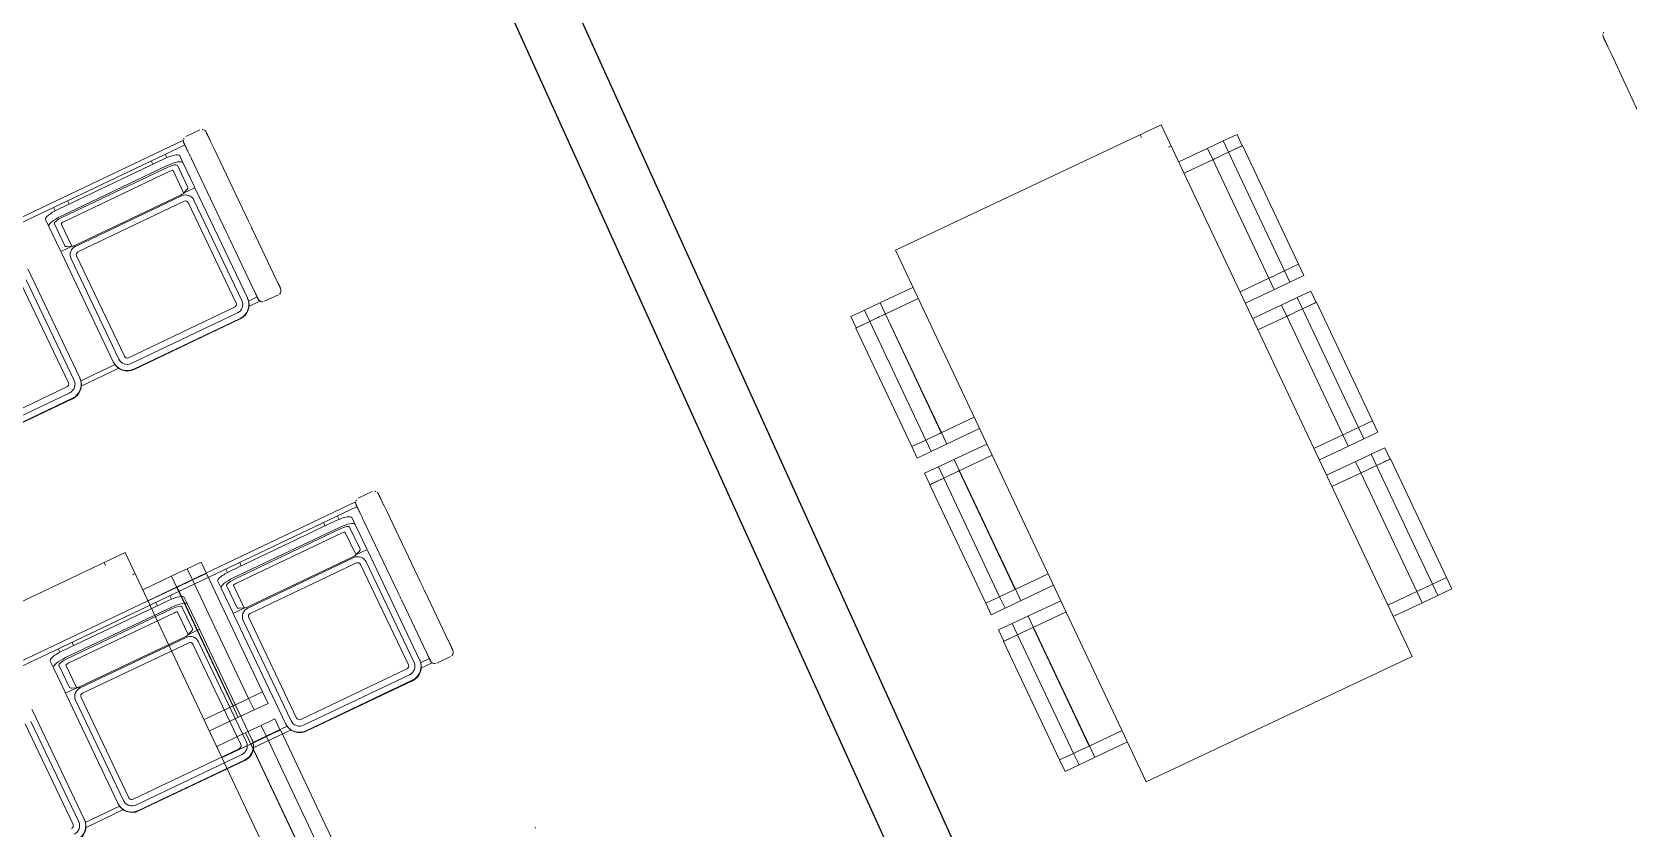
# Model space of a CAD drawing. Header units: metres. Extents: x -217 to -108, y -304 to -188.
# Drawn here: x -149.13 to -143.97, y -250.74 to -248.17 of the extents above; entities that cross this region are included whole.
import ezdxf

# ---------------------------------------------------------------- set-up
doc = ezdxf.new("R2010")
doc.units = ezdxf.units.M
for name, color, linetype, lineweight in [('A-FLOR', 192, 'Continuous', 9), ('A-WALL', 113, 'Continuous', 9), ('I-FURN', 30, 'Continuous', 9)]:
    doc.layers.add(name, color=color, linetype=linetype, lineweight=lineweight)

# ---------------------------------------------------------------- blocks, each defined once
blk = doc.blocks.new('dining_table_and_chairs_5978 - dining_table_and_chairs_5978-V7-Nivel 3')
at = {"layer": 'I-FURN'}
for p, q in [((0.1324, 0.6342), (0.1324, 0.6832)), ((0.1324, 0.6832), (0.1726, 0.6832)), ((0.1726, 0.6342), (0.1726, 0.6842)), ((0.1726, 0.6842), (0.5966, 0.6842)), ((0.1726, 0.6832), (0.1726, 0.6342)), ((0.5966, 0.6842), (0.5966, 0.6342)), ((0.5966, 0.6342), (0.5966, 0.6842)), ((0.5966, 0.6842), (0.6374, 0.6842)), ((0.5966, 0.6342), (0.5966, 0.6842)), ((0.5966, 0.6842), (0.6374, 0.6842)), ((0.6374, 0.6842), (0.6374, 0.6342)), ((0.6374, 0.6842), (0.6374, 0.6342)), ((0.6924, 0.6342), (0.6924, 0.6832)), ((0.6924, 0.6832), (0.7326, 0.6832)), ((0.7326, 0.6342), (0.7326, 0.6842)), ((0.7326, 0.6842), (1.1566, 0.6842)), ((0.7326, 0.6832), (0.7326, 0.6342)), ((1.1566, 0.6842), (1.1566, 0.6342)), ((1.1566, 0.6342), (1.1566, 0.6842)), ((1.1566, 0.6842), (1.1974, 0.6842)), ((1.1566, 0.6342), (1.1566, 0.6842)), ((1.1566, 0.6842), (1.1974, 0.6842)), ((1.1974, 0.6842), (1.1974, 0.6342)), ((1.1974, 0.6842), (1.1974, 0.6342)), ((1.2524, 0.6342), (1.2524, 0.6832)), ((1.2524, 0.6832), (1.2926, 0.6832)), ((1.2926, 0.6342), (1.2926, 0.6842)), ((1.2926, 0.6842), (1.7166, 0.6842)), ((1.2926, 0.6832), (1.2926, 0.6342)), ((1.7166, 0.6842), (1.7166, 0.6342)), ((1.7166, 0.6342), (1.7166, 0.6842)), ((1.7166, 0.6842), (1.7574, 0.6842)), ((1.7166, 0.6342), (1.7166, 0.6842)), ((1.7166, 0.6842), (1.7574, 0.6842)), ((1.7574, 0.6842), (1.7574, 0.6342)), ((1.7574, 0.6842), (1.7574, 0.6342)), ((0.1324, 0.5791), (0.1324, 0.6342)), ((0.1324, 0.6342), (0.1726, 0.6342)), ((0.1726, 0.6079), (0.1726, 0.6342)), ((0.1726, 0.6342), (0.5966, 0.6342)), ((0.5966, 0.6342), (0.5966, 0.6079)), ((0.5966, 0.6342), (0.6374, 0.6342)), ((0.5966, 0.6342), (0.6374, 0.6342)), ((0.6374, 0.6342), (0.6374, 0.5791)), ((0.6374, 0.6342), (0.6374, 0.5791)), ((0.6924, 0.5791), (0.6924, 0.6342)), ((0.6924, 0.6342), (0.7326, 0.6342)), ((0.7326, 0.6079), (0.7326, 0.6342)), ((0.7326, 0.6342), (1.1566, 0.6342)), ((1.1566, 0.6342), (1.1566, 0.6079)), ((1.1566, 0.6342), (1.1974, 0.6342)), ((1.1566, 0.6342), (1.1974, 0.6342)), ((1.1974, 0.6342), (1.1974, 0.5791)), ((1.1974, 0.6342), (1.1974, 0.5791)), ((1.2524, 0.5791), (1.2524, 0.6342)), ((1.2524, 0.6342), (1.2926, 0.6342)), ((1.2926, 0.6079), (1.2926, 0.6342)), ((1.2926, 0.6342), (1.7166, 0.6342)), ((1.7166, 0.6342), (1.7166, 0.6079)), ((1.7166, 0.6342), (1.7574, 0.6342)), ((1.7166, 0.6342), (1.7574, 0.6342)), ((1.7574, 0.6342), (1.7574, 0.5791)), ((1.7574, 0.6342), (1.7574, 0.5791)), ((0.1324, 0.475), (0.1324, 0.5791)), ((0.1324, 0.578), (0.1726, 0.578)), ((0.1725, 0.5792), (0.1725, 0.475)), ((0.1726, 0.6068), (0.1726, 0.5996)), ((0.1726, 0.5898), (0.1726, 0.5996)), ((0.1726, 0.5884), (0.1726, 0.5842)), ((0.1726, 0.5799), (0.1726, 0.5842)), ((0.1726, 0.5791), (0.1726, 0.578)), ((0.1726, 0.5784), (0.1726, 0.578)), ((0.5966, 0.5784), (0.1726, 0.5784)), ((0.1726, 0.578), (0.5966, 0.578)), ((0.5966, 0.5996), (0.5966, 0.6068)), ((0.5966, 0.5996), (0.5966, 0.6068)), ((0.5966, 0.5996), (0.5966, 0.5898)), ((0.5966, 0.5842), (0.5966, 0.5884)), ((0.5966, 0.5842), (0.5966, 0.5884)), ((0.5966, 0.5842), (0.5966, 0.5799)), ((0.5966, 0.578), (0.5966, 0.5791)), ((0.5966, 0.578), (0.5966, 0.5791)), ((0.5966, 0.578), (0.5966, 0.5784)), ((0.5966, 0.475), (0.5966, 0.5784)), ((0.5966, 0.475), (0.5966, 0.5784)), ((0.5966, 0.578), (0.6374, 0.578)), ((0.5966, 0.578), (0.6374, 0.578)), ((0.6374, 0.5791), (0.6374, 0.475)), ((0.6924, 0.475), (0.6924, 0.5791)), ((0.6924, 0.578), (0.7326, 0.578)), ((0.7325, 0.5792), (0.7325, 0.475)), ((0.7326, 0.6068), (0.7326, 0.5996)), ((0.7326, 0.5898), (0.7326, 0.5996)), ((0.7326, 0.5884), (0.7326, 0.5842)), ((0.7326, 0.5799), (0.7326, 0.5842)), ((0.7326, 0.5791), (0.7326, 0.578)), ((0.7326, 0.5784), (0.7326, 0.578)), ((1.1566, 0.5784), (0.7326, 0.5784)), ((0.7326, 0.578), (1.1566, 0.578)), ((1.1566, 0.5996), (1.1566, 0.6068)), ((1.1566, 0.5996), (1.1566, 0.6068)), ((1.1566, 0.5996), (1.1566, 0.5898)), ((1.1566, 0.5842), (1.1566, 0.5884)), ((1.1566, 0.5842), (1.1566, 0.5884)), ((1.1566, 0.5842), (1.1566, 0.5799)), ((1.1566, 0.578), (1.1566, 0.5791)), ((1.1566, 0.578), (1.1566, 0.5791)), ((1.1566, 0.578), (1.1566, 0.5784)), ((1.1566, 0.475), (1.1566, 0.5784)), ((1.1566, 0.475), (1.1566, 0.5784)), ((1.1566, 0.578), (1.1974, 0.578)), ((1.1566, 0.578), (1.1974, 0.578)), ((1.1974, 0.5791), (1.1974, 0.475)), ((1.2524, 0.475), (1.2524, 0.5791)), ((1.2524, 0.578), (1.2926, 0.578)), ((1.2925, 0.5792), (1.2925, 0.475)), ((1.2926, 0.6068), (1.2926, 0.5996)), ((1.2926, 0.5898), (1.2926, 0.5996)), ((1.2926, 0.5884), (1.2926, 0.5842)), ((1.2926, 0.5799), (1.2926, 0.5842)), ((1.2926, 0.5791), (1.2926, 0.578)), ((1.2926, 0.5784), (1.2926, 0.578)), ((1.7166, 0.5784), (1.2926, 0.5784)), ((1.2926, 0.578), (1.7166, 0.578)), ((1.7166, 0.6003), (1.7166, 0.6068)), ((1.7166, 0.6003), (1.7166, 0.6068)), ((1.7166, 0.6003), (1.7166, 0.5898)), ((1.7166, 0.5842), (1.7166, 0.5884)), ((1.7166, 0.5842), (1.7166, 0.5884)), ((1.7166, 0.5842), (1.7166, 0.5799)), ((1.7166, 0.578), (1.7166, 0.5791)), ((1.7166, 0.578), (1.7166, 0.5791)), ((1.7166, 0.578), (1.7166, 0.5784)), ((1.7166, 0.475), (1.7166, 0.5784)), ((1.7166, 0.475), (1.7166, 0.5784)), ((1.7166, 0.578), (1.7574, 0.578)), ((1.7166, 0.578), (1.7574, 0.578)), ((1.7574, 0.5791), (1.7574, 0.475)), ((1.9, 0.475), (0, 0.475)), ((0, 0.475), (0, -0.475)), ((0.075, 0.475), (0.075, 0.465)), ((1.9, 0), (1.9, 0.475)), ((0, 0.4), (0.01, 0.4)), ((1.9, -0.475), (1.9, 0)), ((0, -0.475), (1.9, -0.475)), ((0.1324, -0.593), (0.1324, -0.475)), ((0.1725, -0.475), (0.1725, -0.593)), ((0.5966, -0.5922), (0.5966, -0.475)), ((0.5966, -0.5922), (0.5966, -0.475)), ((0.6374, -0.475), (0.6374, -0.593)), ((0.6924, -0.593), (0.6924, -0.475)), ((0.7325, -0.475), (0.7325, -0.593)), ((1.1566, -0.5922), (1.1566, -0.475)), ((1.1566, -0.5922), (1.1566, -0.475)), ((1.1974, -0.475), (1.1974, -0.593)), ((1.2524, -0.593), (1.2524, -0.475)), ((1.2925, -0.475), (1.2925, -0.593)), ((1.7166, -0.5922), (1.7166, -0.475)), ((1.7166, -0.5922), (1.7166, -0.475)), ((1.7574, -0.475), (1.7574, -0.593)), ((0.1726, -0.5918), (0.1324, -0.5918)), ((0.1324, -0.648), (0.1324, -0.593)), ((0.5966, -0.5918), (0.1726, -0.5918)), ((0.1726, -0.5918), (0.1726, -0.5922)), ((0.1726, -0.5918), (0.1726, -0.593)), ((0.1726, -0.5922), (0.5966, -0.5922)), ((0.1726, -0.598), (0.1726, -0.5937)), ((0.1726, -0.598), (0.1726, -0.6033)), ((0.1726, -0.6141), (0.1726, -0.6036)), ((0.1726, -0.6141), (0.1726, -0.6206)), ((0.5966, -0.5922), (0.5966, -0.5918)), ((0.6374, -0.5918), (0.5966, -0.5918)), ((0.5966, -0.593), (0.5966, -0.5918)), ((0.6374, -0.5918), (0.5966, -0.5918)), ((0.5966, -0.593), (0.5966, -0.5918)), ((0.5966, -0.5937), (0.5966, -0.598)), ((0.5966, -0.6033), (0.5966, -0.598)), ((0.5966, -0.6033), (0.5966, -0.598)), ((0.5966, -0.6036), (0.5966, -0.6134)), ((0.5966, -0.6206), (0.5966, -0.6134)), ((0.5966, -0.6206), (0.5966, -0.6134)), ((0.6374, -0.593), (0.6374, -0.648)), ((0.6374, -0.593), (0.6374, -0.648)), ((0.7326, -0.5918), (0.6924, -0.5918)), ((0.6924, -0.648), (0.6924, -0.593)), ((1.1566, -0.5918), (0.7326, -0.5918)), ((0.7326, -0.5918), (0.7326, -0.5922)), ((0.7326, -0.5918), (0.7326, -0.593)), ((0.7326, -0.5922), (1.1566, -0.5922)), ((0.7326, -0.598), (0.7326, -0.5937)), ((0.7326, -0.598), (0.7326, -0.6033)), ((0.7326, -0.6134), (0.7326, -0.6036)), ((0.7326, -0.6134), (0.7326, -0.6206)), ((1.1566, -0.5922), (1.1566, -0.5918)), ((1.1974, -0.5918), (1.1566, -0.5918)), ((1.1566, -0.593), (1.1566, -0.5918)), ((1.1974, -0.5918), (1.1566, -0.5918)), ((1.1566, -0.593), (1.1566, -0.5918)), ((1.1566, -0.5937), (1.1566, -0.598)), ((1.1566, -0.6033), (1.1566, -0.598)), ((1.1566, -0.6033), (1.1566, -0.598)), ((1.1566, -0.6036), (1.1566, -0.6134)), ((1.1566, -0.6206), (1.1566, -0.6134)), ((1.1566, -0.6206), (1.1566, -0.6134)), ((1.1974, -0.593), (1.1974, -0.648)), ((1.1974, -0.593), (1.1974, -0.648)), ((1.2926, -0.5918), (1.2524, -0.5918)), ((1.2524, -0.648), (1.2524, -0.593)), ((1.7166, -0.5918), (1.2926, -0.5918)), ((1.2926, -0.5918), (1.2926, -0.5922)), ((1.2926, -0.5918), (1.2926, -0.593)), ((1.2926, -0.5922), (1.7166, -0.5922)), ((1.2926, -0.598), (1.2926, -0.5937)), ((1.2926, -0.598), (1.2926, -0.6033)), ((1.2926, -0.6134), (1.2926, -0.6036)), ((1.2926, -0.6134), (1.2926, -0.6206)), ((1.7166, -0.5922), (1.7166, -0.5918)), ((1.7574, -0.5918), (1.7166, -0.5918)), ((1.7166, -0.593), (1.7166, -0.5918)), ((1.7574, -0.5918), (1.7166, -0.5918)), ((1.7166, -0.593), (1.7166, -0.5918)), ((1.7166, -0.5937), (1.7166, -0.598)), ((1.7166, -0.6033), (1.7166, -0.598)), ((1.7166, -0.6033), (1.7166, -0.598)), ((1.7166, -0.6036), (1.7166, -0.6134)), ((1.7166, -0.6206), (1.7166, -0.6134)), ((1.7166, -0.6206), (1.7166, -0.6134)), ((1.7574, -0.593), (1.7574, -0.648)), ((1.7574, -0.593), (1.7574, -0.648)), ((0.1324, -0.697), (0.1324, -0.648)), ((0.1726, -0.648), (0.1324, -0.648)), ((0.1726, -0.648), (0.1726, -0.6217)), ((0.1726, -0.698), (0.1726, -0.648)), ((0.5966, -0.648), (0.1726, -0.648)), ((0.1726, -0.648), (0.1726, -0.697)), ((0.5966, -0.6217), (0.5966, -0.648)), ((0.5966, -0.648), (0.5966, -0.698)), ((0.5966, -0.698), (0.5966, -0.648)), ((0.6374, -0.648), (0.5966, -0.648)), ((0.5966, -0.698), (0.5966, -0.648)), ((0.6374, -0.648), (0.5966, -0.648)), ((0.6374, -0.648), (0.6374, -0.698)), ((0.6374, -0.648), (0.6374, -0.698)), ((0.6924, -0.697), (0.6924, -0.648)), ((0.7326, -0.648), (0.6924, -0.648)), ((0.7326, -0.648), (0.7326, -0.6217)), ((0.7326, -0.698), (0.7326, -0.648)), ((1.1566, -0.648), (0.7326, -0.648)), ((0.7326, -0.648), (0.7326, -0.697)), ((1.1566, -0.6217), (1.1566, -0.648)), ((1.1566, -0.648), (1.1566, -0.698)), ((1.1566, -0.698), (1.1566, -0.648)), ((1.1974, -0.648), (1.1566, -0.648)), ((1.1566, -0.698), (1.1566, -0.648)), ((1.1974, -0.648), (1.1566, -0.648)), ((1.1974, -0.648), (1.1974, -0.698)), ((1.1974, -0.648), (1.1974, -0.698)), ((1.2524, -0.697), (1.2524, -0.648)), ((1.2926, -0.648), (1.2524, -0.648)), ((1.2926, -0.648), (1.2926, -0.6217)), ((1.2926, -0.698), (1.2926, -0.648)), ((1.7166, -0.648), (1.2926, -0.648)), ((1.2926, -0.648), (1.2926, -0.697)), ((1.7166, -0.6217), (1.7166, -0.648)), ((1.7166, -0.648), (1.7166, -0.698)), ((1.7166, -0.698), (1.7166, -0.648)), ((1.7574, -0.648), (1.7166, -0.648)), ((1.7166, -0.698), (1.7166, -0.648)), ((1.7574, -0.648), (1.7166, -0.648)), ((1.7574, -0.648), (1.7574, -0.698)), ((1.7574, -0.648), (1.7574, -0.698)), ((0.1726, -0.697), (0.1324, -0.697)), ((0.5966, -0.698), (0.1726, -0.698)), ((0.6374, -0.698), (0.5966, -0.698)), ((0.6374, -0.698), (0.5966, -0.698)), ((0.7326, -0.697), (0.6924, -0.697)), ((1.1566, -0.698), (0.7326, -0.698)), ((1.1974, -0.698), (1.1566, -0.698)), ((1.1974, -0.698), (1.1566, -0.698)), ((1.2926, -0.697), (1.2524, -0.697)), ((1.7166, -0.698), (1.2926, -0.698)), ((1.7574, -0.698), (1.7166, -0.698)), ((1.7574, -0.698), (1.7166, -0.698))]:
    blk.add_line(p, q, dxfattribs=at)
blk = doc.blocks.new('dining_table_and_chairs_5978 - dining_table_and_chairs_5978-V10-Nivel 3')
at = {"layer": 'I-FURN'}
for p, q in [((0.1324, 0.6342), (0.1324, 0.6832)), ((0.1324, 0.6832), (0.1726, 0.6832)), ((0.1726, 0.6342), (0.1726, 0.6842)), ((0.1726, 0.6842), (0.5966, 0.6842)), ((0.1726, 0.6832), (0.1726, 0.6342)), ((0.5966, 0.6842), (0.5966, 0.6342)), ((0.5966, 0.6342), (0.5966, 0.6842)), ((0.5966, 0.6842), (0.6374, 0.6842)), ((0.5966, 0.6342), (0.5966, 0.6842)), ((0.5966, 0.6842), (0.6374, 0.6842)), ((0.6374, 0.6842), (0.6374, 0.6342)), ((0.6374, 0.6842), (0.6374, 0.6342)), ((0.6924, 0.6342), (0.6924, 0.6832)), ((0.6924, 0.6832), (0.7326, 0.6832)), ((0.7326, 0.6342), (0.7326, 0.6842)), ((0.7326, 0.6842), (1.1566, 0.6842)), ((0.7326, 0.6832), (0.7326, 0.6342)), ((1.1566, 0.6842), (1.1566, 0.6342)), ((1.1566, 0.6342), (1.1566, 0.6842)), ((1.1566, 0.6842), (1.1974, 0.6842)), ((1.1566, 0.6342), (1.1566, 0.6842)), ((1.1566, 0.6842), (1.1974, 0.6842)), ((1.1974, 0.6842), (1.1974, 0.6342)), ((1.1974, 0.6842), (1.1974, 0.6342)), ((1.2524, 0.6342), (1.2524, 0.6832)), ((1.2524, 0.6832), (1.2926, 0.6832)), ((1.2926, 0.6342), (1.2926, 0.6842)), ((1.2926, 0.6842), (1.7166, 0.6842)), ((1.2926, 0.6832), (1.2926, 0.6342)), ((1.7166, 0.6842), (1.7166, 0.6342)), ((1.7166, 0.6342), (1.7166, 0.6842)), ((1.7166, 0.6842), (1.7574, 0.6842)), ((1.7166, 0.6342), (1.7166, 0.6842)), ((1.7166, 0.6842), (1.7574, 0.6842)), ((1.7574, 0.6842), (1.7574, 0.6342)), ((1.7574, 0.6842), (1.7574, 0.6342)), ((0.1324, 0.5791), (0.1324, 0.6342)), ((0.1324, 0.6342), (0.1726, 0.6342)), ((0.1726, 0.6079), (0.1726, 0.6342)), ((0.1726, 0.6342), (0.5966, 0.6342)), ((0.5966, 0.6342), (0.5966, 0.6079)), ((0.5966, 0.6342), (0.6374, 0.6342)), ((0.5966, 0.6342), (0.6374, 0.6342)), ((0.6374, 0.6342), (0.6374, 0.5791)), ((0.6374, 0.6342), (0.6374, 0.5791)), ((0.6924, 0.5791), (0.6924, 0.6342)), ((0.6924, 0.6342), (0.7326, 0.6342)), ((0.7326, 0.6079), (0.7326, 0.6342)), ((0.7326, 0.6342), (1.1566, 0.6342)), ((1.1566, 0.6342), (1.1566, 0.6079)), ((1.1566, 0.6342), (1.1974, 0.6342)), ((1.1566, 0.6342), (1.1974, 0.6342)), ((1.1974, 0.6342), (1.1974, 0.5791)), ((1.1974, 0.6342), (1.1974, 0.5791)), ((1.2524, 0.5791), (1.2524, 0.6342)), ((1.2524, 0.6342), (1.2926, 0.6342)), ((1.2926, 0.6079), (1.2926, 0.6342)), ((1.2926, 0.6342), (1.7166, 0.6342)), ((1.7166, 0.6342), (1.7166, 0.6079)), ((1.7166, 0.6342), (1.7574, 0.6342)), ((1.7166, 0.6342), (1.7574, 0.6342)), ((1.7574, 0.6342), (1.7574, 0.5791)), ((1.7574, 0.6342), (1.7574, 0.5791)), ((0.1324, 0.475), (0.1324, 0.5791)), ((0.1324, 0.578), (0.1726, 0.578)), ((0.1725, 0.5792), (0.1725, 0.475)), ((0.1726, 0.6068), (0.1726, 0.5996)), ((0.1726, 0.5898), (0.1726, 0.5996)), ((0.1726, 0.5884), (0.1726, 0.5842)), ((0.1726, 0.5799), (0.1726, 0.5842)), ((0.1726, 0.5791), (0.1726, 0.578)), ((0.1726, 0.5784), (0.1726, 0.578)), ((0.5966, 0.5784), (0.1726, 0.5784)), ((0.1726, 0.578), (0.5966, 0.578)), ((0.5966, 0.5996), (0.5966, 0.6068)), ((0.5966, 0.5996), (0.5966, 0.6068)), ((0.5966, 0.5996), (0.5966, 0.5898)), ((0.5966, 0.5842), (0.5966, 0.5884)), ((0.5966, 0.5842), (0.5966, 0.5884)), ((0.5966, 0.5842), (0.5966, 0.5799)), ((0.5966, 0.578), (0.5966, 0.5791)), ((0.5966, 0.578), (0.5966, 0.5791)), ((0.5966, 0.578), (0.5966, 0.5784)), ((0.5966, 0.475), (0.5966, 0.5784)), ((0.5966, 0.475), (0.5966, 0.5784)), ((0.5966, 0.578), (0.6374, 0.578)), ((0.5966, 0.578), (0.6374, 0.578)), ((0.6374, 0.5791), (0.6374, 0.475)), ((0.6924, 0.475), (0.6924, 0.5791)), ((0.6924, 0.578), (0.7326, 0.578)), ((0.7325, 0.5792), (0.7325, 0.475)), ((0.7326, 0.6068), (0.7326, 0.5996)), ((0.7326, 0.5898), (0.7326, 0.5996)), ((0.7326, 0.5884), (0.7326, 0.5842)), ((0.7326, 0.5799), (0.7326, 0.5842)), ((0.7326, 0.5791), (0.7326, 0.578)), ((0.7326, 0.5784), (0.7326, 0.578)), ((1.1566, 0.5784), (0.7326, 0.5784)), ((0.7326, 0.578), (1.1566, 0.578)), ((1.1566, 0.5996), (1.1566, 0.6068)), ((1.1566, 0.5996), (1.1566, 0.6068)), ((1.1566, 0.5996), (1.1566, 0.5898)), ((1.1566, 0.5842), (1.1566, 0.5884)), ((1.1566, 0.5842), (1.1566, 0.5884)), ((1.1566, 0.5842), (1.1566, 0.5799)), ((1.1566, 0.578), (1.1566, 0.5791)), ((1.1566, 0.578), (1.1566, 0.5791)), ((1.1566, 0.578), (1.1566, 0.5784)), ((1.1566, 0.475), (1.1566, 0.5784)), ((1.1566, 0.475), (1.1566, 0.5784)), ((1.1566, 0.578), (1.1974, 0.578)), ((1.1566, 0.578), (1.1974, 0.578)), ((1.1974, 0.5791), (1.1974, 0.475)), ((1.2524, 0.475), (1.2524, 0.5791)), ((1.2524, 0.578), (1.2926, 0.578)), ((1.2925, 0.5792), (1.2925, 0.475)), ((1.2926, 0.6068), (1.2926, 0.5996)), ((1.2926, 0.5898), (1.2926, 0.5996)), ((1.2926, 0.5884), (1.2926, 0.5842)), ((1.2926, 0.5799), (1.2926, 0.5842)), ((1.2926, 0.5791), (1.2926, 0.578)), ((1.2926, 0.5784), (1.2926, 0.578)), ((1.7166, 0.5784), (1.2926, 0.5784)), ((1.2926, 0.578), (1.7166, 0.578)), ((1.7166, 0.6003), (1.7166, 0.6068)), ((1.7166, 0.6003), (1.7166, 0.6068)), ((1.7166, 0.6003), (1.7166, 0.5898)), ((1.7166, 0.5842), (1.7166, 0.5884)), ((1.7166, 0.5842), (1.7166, 0.5884)), ((1.7166, 0.5842), (1.7166, 0.5799)), ((1.7166, 0.578), (1.7166, 0.5791)), ((1.7166, 0.578), (1.7166, 0.5791)), ((1.7166, 0.578), (1.7166, 0.5784)), ((1.7166, 0.475), (1.7166, 0.5784)), ((1.7166, 0.475), (1.7166, 0.5784)), ((1.7166, 0.578), (1.7574, 0.578)), ((1.7166, 0.578), (1.7574, 0.578)), ((1.7574, 0.5791), (1.7574, 0.475)), ((1.9, 0.475), (0, 0.475)), ((0, 0.475), (0, -0.475)), ((0.075, 0.475), (0.075, 0.465)), ((1.9, 0), (1.9, 0.475)), ((0, 0.4), (0.01, 0.4)), ((1.9, -0.475), (1.9, 0)), ((0, -0.475), (1.9, -0.475)), ((0.1324, -0.593), (0.1324, -0.475)), ((0.1725, -0.475), (0.1725, -0.593)), ((0.5966, -0.5922), (0.5966, -0.475)), ((0.5966, -0.5922), (0.5966, -0.475)), ((0.6374, -0.475), (0.6374, -0.593)), ((0.6924, -0.593), (0.6924, -0.475)), ((0.7325, -0.475), (0.7325, -0.593)), ((1.1566, -0.5922), (1.1566, -0.475)), ((1.1566, -0.5922), (1.1566, -0.475)), ((1.1974, -0.475), (1.1974, -0.593)), ((1.2524, -0.593), (1.2524, -0.475)), ((1.2925, -0.475), (1.2925, -0.593)), ((1.7166, -0.5922), (1.7166, -0.475)), ((1.7166, -0.5922), (1.7166, -0.475)), ((1.7574, -0.475), (1.7574, -0.593)), ((0.1726, -0.5918), (0.1324, -0.5918)), ((0.1324, -0.648), (0.1324, -0.593)), ((0.5966, -0.5918), (0.1726, -0.5918)), ((0.1726, -0.5918), (0.1726, -0.5922)), ((0.1726, -0.5918), (0.1726, -0.593)), ((0.1726, -0.5922), (0.5966, -0.5922)), ((0.1726, -0.598), (0.1726, -0.5937)), ((0.1726, -0.598), (0.1726, -0.6033)), ((0.1726, -0.6141), (0.1726, -0.6036)), ((0.1726, -0.6141), (0.1726, -0.6206)), ((0.5966, -0.5922), (0.5966, -0.5918)), ((0.6374, -0.5918), (0.5966, -0.5918)), ((0.5966, -0.593), (0.5966, -0.5918)), ((0.6374, -0.5918), (0.5966, -0.5918)), ((0.5966, -0.593), (0.5966, -0.5918)), ((0.5966, -0.5937), (0.5966, -0.598)), ((0.5966, -0.6033), (0.5966, -0.598)), ((0.5966, -0.6033), (0.5966, -0.598)), ((0.5966, -0.6036), (0.5966, -0.6134)), ((0.5966, -0.6206), (0.5966, -0.6134)), ((0.5966, -0.6206), (0.5966, -0.6134)), ((0.6374, -0.593), (0.6374, -0.648)), ((0.6374, -0.593), (0.6374, -0.648)), ((0.7326, -0.5918), (0.6924, -0.5918)), ((0.6924, -0.648), (0.6924, -0.593)), ((1.1566, -0.5918), (0.7326, -0.5918)), ((0.7326, -0.5918), (0.7326, -0.5922)), ((0.7326, -0.5918), (0.7326, -0.593)), ((0.7326, -0.5922), (1.1566, -0.5922)), ((0.7326, -0.598), (0.7326, -0.5937)), ((0.7326, -0.598), (0.7326, -0.6033)), ((0.7326, -0.6134), (0.7326, -0.6036)), ((0.7326, -0.6134), (0.7326, -0.6206)), ((1.1566, -0.5922), (1.1566, -0.5918)), ((1.1974, -0.5918), (1.1566, -0.5918)), ((1.1566, -0.593), (1.1566, -0.5918)), ((1.1974, -0.5918), (1.1566, -0.5918)), ((1.1566, -0.593), (1.1566, -0.5918)), ((1.1566, -0.5937), (1.1566, -0.598)), ((1.1566, -0.6033), (1.1566, -0.598)), ((1.1566, -0.6033), (1.1566, -0.598)), ((1.1566, -0.6036), (1.1566, -0.6141)), ((1.1566, -0.6206), (1.1566, -0.6141)), ((1.1566, -0.6206), (1.1566, -0.6141)), ((1.1974, -0.593), (1.1974, -0.648)), ((1.1974, -0.593), (1.1974, -0.648)), ((1.2926, -0.5918), (1.2524, -0.5918)), ((1.2524, -0.648), (1.2524, -0.593)), ((1.7166, -0.5918), (1.2926, -0.5918)), ((1.2926, -0.5918), (1.2926, -0.5922)), ((1.2926, -0.5918), (1.2926, -0.593)), ((1.2926, -0.5922), (1.7166, -0.5922)), ((1.2926, -0.598), (1.2926, -0.5937)), ((1.2926, -0.598), (1.2926, -0.6033)), ((1.2926, -0.6134), (1.2926, -0.6036)), ((1.2926, -0.6134), (1.2926, -0.6206)), ((1.7166, -0.5922), (1.7166, -0.5918)), ((1.7574, -0.5918), (1.7166, -0.5918)), ((1.7166, -0.593), (1.7166, -0.5918)), ((1.7574, -0.5918), (1.7166, -0.5918)), ((1.7166, -0.593), (1.7166, -0.5918)), ((1.7166, -0.5937), (1.7166, -0.598)), ((1.7166, -0.6033), (1.7166, -0.598)), ((1.7166, -0.6033), (1.7166, -0.598)), ((1.7166, -0.6036), (1.7166, -0.6134)), ((1.7166, -0.6206), (1.7166, -0.6134)), ((1.7166, -0.6206), (1.7166, -0.6134)), ((1.7574, -0.593), (1.7574, -0.648)), ((1.7574, -0.593), (1.7574, -0.648)), ((0.1324, -0.697), (0.1324, -0.648)), ((0.1726, -0.648), (0.1324, -0.648)), ((0.1726, -0.648), (0.1726, -0.6217)), ((0.1726, -0.698), (0.1726, -0.648)), ((0.5966, -0.648), (0.1726, -0.648)), ((0.1726, -0.648), (0.1726, -0.697)), ((0.5966, -0.6217), (0.5966, -0.648)), ((0.5966, -0.648), (0.5966, -0.698)), ((0.5966, -0.698), (0.5966, -0.648)), ((0.6374, -0.648), (0.5966, -0.648)), ((0.5966, -0.698), (0.5966, -0.648)), ((0.6374, -0.648), (0.5966, -0.648)), ((0.6374, -0.648), (0.6374, -0.698)), ((0.6374, -0.648), (0.6374, -0.698)), ((0.6924, -0.697), (0.6924, -0.648)), ((0.7326, -0.648), (0.6924, -0.648)), ((0.7326, -0.648), (0.7326, -0.6217)), ((0.7326, -0.698), (0.7326, -0.648)), ((1.1566, -0.648), (0.7326, -0.648)), ((0.7326, -0.648), (0.7326, -0.697)), ((1.1566, -0.6217), (1.1566, -0.648)), ((1.1566, -0.648), (1.1566, -0.698)), ((1.1566, -0.698), (1.1566, -0.648)), ((1.1974, -0.648), (1.1566, -0.648)), ((1.1566, -0.698), (1.1566, -0.648)), ((1.1974, -0.648), (1.1566, -0.648)), ((1.1974, -0.648), (1.1974, -0.698)), ((1.1974, -0.648), (1.1974, -0.698)), ((1.2524, -0.697), (1.2524, -0.648)), ((1.2926, -0.648), (1.2524, -0.648)), ((1.2926, -0.648), (1.2926, -0.6217)), ((1.2926, -0.698), (1.2926, -0.648)), ((1.7166, -0.648), (1.2926, -0.648)), ((1.2926, -0.648), (1.2926, -0.697)), ((1.7166, -0.6217), (1.7166, -0.648)), ((1.7166, -0.648), (1.7166, -0.698)), ((1.7166, -0.698), (1.7166, -0.648)), ((1.7574, -0.648), (1.7166, -0.648)), ((1.7166, -0.698), (1.7166, -0.648)), ((1.7574, -0.648), (1.7166, -0.648)), ((1.7574, -0.648), (1.7574, -0.698)), ((1.7574, -0.648), (1.7574, -0.698)), ((0.1726, -0.697), (0.1324, -0.697)), ((0.5966, -0.698), (0.1726, -0.698)), ((0.6374, -0.698), (0.5966, -0.698)), ((0.6374, -0.698), (0.5966, -0.698)), ((0.7326, -0.697), (0.6924, -0.697)), ((1.1566, -0.698), (0.7326, -0.698)), ((1.1974, -0.698), (1.1566, -0.698)), ((1.1974, -0.698), (1.1566, -0.698)), ((1.2926, -0.697), (1.2524, -0.697)), ((1.7166, -0.698), (1.2926, -0.698)), ((1.7574, -0.698), (1.7166, -0.698)), ((1.7574, -0.698), (1.7166, -0.698))]:
    blk.add_line(p, q, dxfattribs=at)
blk = doc.blocks.new('silla sala de espera - silla sala de espera-1000385-Nivel 3')
at = {"layer": 'I-FURN'}
for p, q in [((5.4223, 0.288), (0.0777, 0.288)), ((0.0796, 0.272), (5.4208, 0.272)), ((4.35, 0.2599), (4.35, 0.272)), ((4.36, 0.2602), (4.74, 0.2602)), ((4.4, 0.272), (4.4, 0.2602)), ((4.7, 0.2602), (4.7, 0.272)), ((4.75, 0.272), (4.75, 0.2599)), ((4.95, 0.2599), (4.95, 0.272)), ((4.96, 0.2602), (5.34, 0.2602)), ((5, 0.272), (5, 0.2602)), ((5.3, 0.2602), (5.3, 0.272)), ((5.35, 0.272), (5.35, 0.2599)), ((5.485, 0.295), (5.435, 0.295)), ((4.31, 0.2473), (4.31, 0.2231)), ((4.31, 0.1358), (4.31, 0.2231)), ((4.33, 0.1436), (4.33, 0.2231)), ((4.35, 0.2135), (4.35, 0.1339)), ((4.36, 0.2361), (4.74, 0.2361)), ((4.36, 0.2309), (4.74, 0.2309)), ((4.74, 0.2161), (4.36, 0.2161)), ((4.75, 0.1339), (4.75, 0.2135)), ((4.77, 0.2231), (4.77, 0.1436)), ((4.79, 0.2231), (4.79, 0.2473)), ((4.79, 0.2231), (4.79, 0.1358)), ((4.91, 0.2473), (4.91, 0.2231)), ((4.91, 0.1358), (4.91, 0.2231)), ((4.93, 0.1436), (4.93, 0.2231)), ((4.95, 0.2135), (4.95, 0.1339)), ((4.96, 0.2361), (5.34, 0.2361)), ((4.96, 0.2309), (5.34, 0.2309)), ((5.34, 0.2161), (4.96, 0.2161)), ((5.35, 0.1339), (5.35, 0.2135)), ((5.37, 0.2231), (5.37, 0.1436)), ((5.39, 0.2231), (5.39, 0.2473)), ((5.39, 0.2231), (5.39, 0.1358)), ((5.42, 0.22), (5.42, -0.0389)), ((5.5, -0.0389), (5.5, 0.22)), ((4.19, 0.1329), (4.19, 0.1279)), ((4.19, 0.1279), (4.19, -0.2615)), ((4.31, 0.1329), (4.31, 0.1358)), ((4.31, 0.1329), (4.3506, 0.1329)), ((4.31, 0.1279), (4.31, 0.1329)), ((4.31, -0.2615), (4.31, 0.1279)), ((4.3347, 0.1394), (4.3516, 0.1325)), ((4.36, 0.1313), (4.74, 0.1313)), ((4.36, 0.1279), (4.74, 0.1279)), ((4.74, 0.1087), (4.36, 0.1087)), ((4.7484, 0.1325), (4.7653, 0.1394)), ((4.7496, 0.1329), (4.79, 0.1329)), ((4.79, 0.1358), (4.79, 0.1329)), ((4.79, 0.1329), (4.79, 0.1279)), ((4.79, 0.1279), (4.79, -0.2615)), ((4.91, 0.1329), (4.91, 0.1358)), ((4.91, 0.1329), (4.9506, 0.1329)), ((4.91, 0.1279), (4.91, 0.1329)), ((4.91, -0.2615), (4.91, 0.1279)), ((4.9347, 0.1394), (4.9516, 0.1325)), ((4.96, 0.1313), (5.34, 0.1313)), ((4.96, 0.1279), (5.34, 0.1279)), ((5.34, 0.1087), (4.96, 0.1087)), ((5.3484, 0.1325), (5.3653, 0.1394)), ((5.3496, 0.1329), (5.39, 0.1329)), ((5.39, 0.1358), (5.39, 0.1329)), ((5.39, 0.1329), (5.39, 0.1279)), ((5.39, 0.1279), (5.39, -0.2615)), ((4.15, -0.2608), (4.15, 0.0987)), ((4.17, 0.098), (4.17, -0.2615)), ((4.33, -0.2615), (4.33, 0.098)), ((4.35, 0.0987), (4.35, -0.2608)), ((4.75, -0.2608), (4.75, 0.0987)), ((4.77, 0.098), (4.77, -0.2615)), ((4.93, -0.2615), (4.93, 0.098)), ((4.95, 0.0987), (4.95, -0.2608)), ((5.35, -0.2608), (5.35, 0.0987)), ((5.37, 0.098), (5.37, -0.2615)), ((5.42, -0.0689), (5.42, -0.25)), ((5.5, -0.25), (5.5, -0.0689)), ((4.1822, -0.288), (4.3178, -0.288)), ((4.3114, -0.272), (4.1886, -0.272)), ((4.19, -0.2629), (4.19, -0.2615)), ((4.31, -0.2615), (4.31, -0.2629)), ((4.36, -0.2707), (4.74, -0.2707)), ((4.74, -0.2915), (4.36, -0.2915)), ((4.7822, -0.288), (4.9178, -0.288)), ((4.9114, -0.272), (4.7886, -0.272)), ((4.79, -0.2629), (4.79, -0.2615)), ((4.91, -0.2615), (4.91, -0.2629)), ((4.96, -0.2707), (5.34, -0.2707)), ((5.34, -0.2915), (4.96, -0.2915)), ((5.3822, -0.288), (5.4223, -0.288)), ((5.4203, -0.272), (5.3886, -0.272)), ((5.39, -0.2629), (5.39, -0.2615)), ((5.435, -0.295), (5.485, -0.295)), ((4.36, -0.3115), (4.74, -0.3115)), ((4.36, -0.3128), (4.74, -0.3128)), ((4.96, -0.3115), (5.34, -0.3115)), ((4.96, -0.3128), (5.34, -0.3128))]:
    blk.add_line(p, q, dxfattribs=at)
at = {"layer": 'I-FURN', "flags": 128}
for points in [[(5.42, 0.28), (5.42, 0.28), (5.42, 0.2798), (5.42, 0.2796), (5.42, 0.2792), (5.42, 0.2788), (5.42, 0.2783), (5.42, 0.2777), (5.42, 0.277), (5.42, 0.2762), (5.42, 0.2753), (5.42, 0.2743), (5.42, 0.2732), (5.42, 0.2721), (5.42, 0.2708), (5.42, 0.2695), (5.42, 0.2681), (5.42, 0.2667), (5.42, 0.2651), (5.42, 0.2635), (5.42, 0.2618), (5.42, 0.26), (5.42, 0.2582), (5.42, 0.2563), (5.42, 0.2544), (5.42, 0.2524), (5.42, 0.2504), (5.42, 0.2483), (5.42, 0.2461), (5.42, 0.244), (5.42, 0.2417), (5.42, 0.2395), (5.42, 0.2372), (5.42, 0.2349), (5.42, 0.2326), (5.42, 0.2302), (5.42, 0.2278), (5.42, 0.2254), (5.42, 0.223), (5.42, 0.2206), (5.42, 0.22)], [(5.5, 0.22), (5.5, 0.2224), (5.5, 0.2248), (5.5, 0.2272), (5.5, 0.2296), (5.5, 0.2319), (5.5, 0.2343), (5.5, 0.2366), (5.5, 0.2389), (5.5, 0.2411), (5.5, 0.2434), (5.5, 0.2456), (5.5, 0.2477), (5.5, 0.2498), (5.5, 0.2519), (5.5, 0.2539), (5.5, 0.2558), (5.5, 0.2577), (5.5, 0.2596), (5.5, 0.2613), (5.5, 0.263), (5.5, 0.2647), (5.5, 0.2662), (5.5, 0.2677), (5.5, 0.2692), (5.5, 0.2705), (5.5, 0.2717), (5.5, 0.2729), (5.5, 0.274), (5.5, 0.275), (5.5, 0.2759), (5.5, 0.2767), (5.5, 0.2775), (5.5, 0.2781), (5.5, 0.2787), (5.5, 0.2791), (5.5, 0.2795), (5.5, 0.2798), (5.5, 0.2799), (5.5, 0.28), (5.5, 0.28)], [(5.42, -0.0389), (5.42, -0.0413), (5.42, -0.0437), (5.42, -0.0461), (5.42, -0.0485), (5.42, -0.0508), (5.42, -0.0532), (5.42, -0.0555), (5.42, -0.0578), (5.42, -0.06), (5.42, -0.0623), (5.42, -0.0645), (5.42, -0.0666), (5.42, -0.0687), (5.42, -0.0689)], [(5.5, -0.0689), (5.5, -0.0668), (5.5, -0.0647), (5.5, -0.0625), (5.5, -0.0603), (5.5, -0.058), (5.5, -0.0557), (5.5, -0.0534), (5.5, -0.0511), (5.5, -0.0487), (5.5, -0.0463), (5.5, -0.0439), (5.5, -0.0415), (5.5, -0.0391), (5.5, -0.0389)], [(5.42, -0.25), (5.42, -0.2521), (5.42, -0.2541), (5.42, -0.256), (5.42, -0.2579), (5.42, -0.2597), (5.42, -0.2615), (5.42, -0.2632), (5.42, -0.2648), (5.42, -0.2664), (5.42, -0.2679), (5.42, -0.2693), (5.42, -0.2706), (5.42, -0.2719), (5.42, -0.273), (5.42, -0.2741), (5.42, -0.2751), (5.42, -0.276), (5.42, -0.2768), (5.42, -0.2775), (5.42, -0.2782), (5.42, -0.2787), (5.42, -0.2792), (5.42, -0.2795), (5.42, -0.2798), (5.42, -0.2799), (5.42, -0.28)], [(5.5, -0.28), (5.5, -0.28), (5.5, -0.2798), (5.5, -0.2796), (5.5, -0.2792), (5.5, -0.2788), (5.5, -0.2783), (5.5, -0.2777), (5.5, -0.277), (5.5, -0.2762), (5.5, -0.2753), (5.5, -0.2743), (5.5, -0.2732), (5.5, -0.2721), (5.5, -0.2708), (5.5, -0.2695), (5.5, -0.2681), (5.5, -0.2667), (5.5, -0.2651), (5.5, -0.2635), (5.5, -0.2618), (5.5, -0.26), (5.5, -0.2582), (5.5, -0.2563), (5.5, -0.2544), (5.5, -0.2524), (5.5, -0.2504), (5.5, -0.25)]]:
    blk.add_lwpolyline(points, dxfattribs=at)
at = {"layer": 'I-FURN'}
for centre, start, end in [((5.435, 0.28), 165, 178.035), ((5.435, 0.28), 181.9626, 190.1654), ((5.435, 0.28), 150, 164.3975), ((5.435, 0.28), 120, 135), ((5.485, 0.28), 45, 60), ((5.485, 0.28), 349.8346, 30), ((5.435, -0.28), 172.5537, 178.035), ((5.435, -0.28), 181.9626, 195), ((5.435, -0.28), 195.5341, 210), ((5.435, -0.28), 210.0185, 255), ((5.485, -0.28), 285, 7.4463)]:
    blk.add_arc(centre, 0.015, start, end, dxfattribs=at)
for centre, major_axis, ratio, start_param, end_param in [((4.36, 0.2473), (0.05, 0), 0.258819, 1.570796, 3.141593), ((4.74, 0.2473), (-0.05, 0), 0.258819, 3.141593, 4.712389), ((4.96, 0.2473), (0.05, 0), 0.258819, 1.570796, 3.141593), ((5.34, 0.2473), (0.05, 0), 0.258819, 0, 1.570796), ((4.36, 0.2231), (-0.05, 0), 0.258819, 4.712389, 6.283185), ((4.36, 0.2231), (-0.03, 0), 0.258819, 4.712389, 6.283185), ((4.36, 0.2135), (-0.01, 0), 0.258819, 4.712389, 6.283185), ((4.74, 0.2231), (-0.05, 0), 0.258819, 3.141593, 4.712389), ((4.74, 0.2231), (0.03, 0), 0.258819, 0, 1.570796), ((4.74, 0.2135), (-0.01, 0), 0.258819, 3.141593, 4.712389), ((4.96, 0.2231), (-0.05, 0), 0.258819, 4.712389, 6.283185), ((4.96, 0.2231), (-0.03, 0), 0.258819, 4.712389, 6.283185), ((4.96, 0.2135), (-0.01, 0), 0.258819, 4.712389, 6.283185), ((5.34, 0.2231), (-0.05, 0), 0.258819, 3.141593, 4.712389), ((5.34, 0.2231), (0.03, 0), 0.258819, 0, 1.570796), ((5.34, 0.2135), (-0.01, 0), 0.258819, 3.141593, 4.712389), ((4.36, 0.1436), (0.03, 0), 0.258819, 3.141593, 3.665191), ((4.36, 0.098), (-0.03, 0), 0.99863, 4.712389, 6.283185), ((4.36, 0.1339), (0.01, 0), 0.258819, 3.141593, 4.712389), ((4.36, 0.0987), (-0.01, 0), 0.99863, 4.712389, 6.283185), ((4.74, 0.1339), (-0.01, 0), 0.258819, 1.570796, 3.141593), ((4.74, 0.098), (-0.03, 0), 0.99863, 3.141593, 4.712389), ((4.74, 0.0987), (-0.01, 0), 0.99863, 3.141593, 4.712389), ((4.74, 0.1436), (-0.03, 0), 0.258819, 2.617994, 3.141593), ((4.96, 0.1436), (0.03, 0), 0.258819, 3.141593, 3.665191), ((4.96, 0.098), (-0.03, 0), 0.99863, 4.712389, 6.283185), ((4.96, 0.1339), (0.01, 0), 0.258819, 3.141593, 4.712389), ((4.96, 0.0987), (-0.01, 0), 0.99863, 4.712389, 6.283185), ((5.34, 0.1339), (-0.01, 0), 0.258819, 1.570796, 3.141593), ((5.34, 0.098), (-0.03, 0), 0.99863, 3.141593, 4.712389), ((5.34, 0.0987), (-0.01, 0), 0.99863, 3.141593, 4.712389), ((5.34, 0.1436), (-0.03, 0), 0.258819, 2.617994, 3.141593), ((4.14, -0.2608), (-0.01, 0), 0.99863, 1.570796, 3.141593), ((4.14, -0.2615), (-0.03, 0), 0.99863, 1.570796, 3.141593), ((4.14, -0.2615), (0.05, 0), 0.99863, 4.712389, 6.283185), ((4.14, -0.2629), (0.05, 0), 0.99863, 4.712389, 6.283185), ((4.36, -0.2615), (0.05, 0), 0.99863, 3.141593, 4.712389), ((4.36, -0.2629), (-0.05, 0), 0.99863, 0, 1.570796), ((4.36, -0.2615), (-0.03, 0), 0.99863, 0, 1.570796), ((4.36, -0.2608), (-0.01, 0), 0.99863, 0, 1.570796), ((4.74, -0.2608), (-0.01, 0), 0.99863, 1.570796, 3.141593), ((4.74, -0.2615), (-0.03, 0), 0.99863, 1.570796, 3.141593), ((4.74, -0.2615), (0.05, 0), 0.99863, 4.712389, 6.283185), ((4.74, -0.2629), (0.05, 0), 0.99863, 4.712389, 6.283185), ((4.96, -0.2615), (-0.05, 0), 0.99863, 0, 1.570796), ((4.96, -0.2629), (-0.05, 0), 0.99863, 0, 1.570796), ((4.96, -0.2615), (-0.03, 0), 0.99863, 0, 1.570796), ((4.96, -0.2608), (-0.01, 0), 0.99863, 0, 1.570796), ((5.34, -0.2608), (-0.01, 0), 0.99863, 1.570796, 3.141593), ((5.34, -0.2615), (0.03, 0), 0.99863, 4.712389, 6.283185), ((5.34, -0.2615), (0.05, 0), 0.99863, 4.712389, 6.283185), ((5.34, -0.2629), (0.05, 0), 0.99863, 4.712389, 6.283185)]:
    blk.add_ellipse(centre, major_axis=major_axis, ratio=ratio, start_param=start_param, end_param=end_param, dxfattribs=at)
for points, knots in [([(5.4201, 0.2786), (5.42, 0.2791), (5.42, 0.2798), (5.42, 0.2807), (5.4201, 0.2814), (5.4201, 0.2821), (5.4203, 0.2828), (5.4204, 0.2834), (5.4205, 0.2839), (5.4206, 0.2843), (5.4208, 0.2847), (5.4209, 0.2852), (5.4211, 0.2856), (5.4212, 0.2859), (5.4213, 0.2861), (5.4214, 0.2863), (5.4215, 0.2866), (5.4217, 0.2869), (5.4219, 0.2872), (5.422, 0.2874), (5.422, 0.2875)], [0.4444444, 0.4444444, 0.4444444, 0.4444444, 0.5, 0.5277778, 0.5555556, 0.5833333, 0.6111111, 0.6388889, 0.6666667, 0.6805556, 0.6944444, 0.7222222, 0.75, 0.7638889, 0.7777778, 0.7916667, 0.8055556, 0.8333333, 0.8611111, 0.8888889, 0.8888889, 0.8888889, 0.8888889]), ([(5.4223, -0.288), (5.4223, -0.288), (5.4222, -0.2879), (5.4221, -0.2877), (5.422, -0.2875), (5.4219, -0.2872), (5.4217, -0.2869), (5.4215, -0.2866), (5.4214, -0.2863), (5.4213, -0.2861), (5.4212, -0.2859), (5.4211, -0.2856), (5.4209, -0.2852), (5.4208, -0.2847), (5.4206, -0.2843), (5.4206, -0.284), (5.4205, -0.2837), (5.4204, -0.2833), (5.4203, -0.2828), (5.4201, -0.2821), (5.42, -0.2812), (5.42, -0.2802), (5.42, -0.2793), (5.42, -0.2788), (5.4201, -0.2786)], [0, 0, 0, 0, 0.0555556, 0.0833333, 0.1111111, 0.1388889, 0.1666667, 0.1944444, 0.2083333, 0.2222222, 0.2361111, 0.25, 0.2777778, 0.3055556, 0.3194444, 0.3333333, 0.3472222, 0.3611111, 0.3888889, 0.4166667, 0.4444444, 0.5, 0.5277778, 0.5555556, 0.5555556, 0.5555556, 0.5555556])]:
    blk.add_open_spline(points, degree=3, knots=knots, dxfattribs=at)
blk = doc.blocks.new('silla sala de espera - silla sala de espera-V109-Nivel 3')
at = {"layer": 'I-FURN'}
for p, q in [((5.4223, 0.288), (0.0777, 0.288)), ((0.0796, 0.272), (5.4208, 0.272)), ((4.95, 0.2599), (4.95, 0.272)), ((4.96, 0.2602), (5.34, 0.2602)), ((5, 0.272), (5, 0.2602)), ((5.3, 0.2602), (5.3, 0.272)), ((5.35, 0.272), (5.35, 0.2599)), ((5.485, 0.295), (5.435, 0.295)), ((4.91, 0.2473), (4.91, 0.2231)), ((4.91, 0.1358), (4.91, 0.2231)), ((4.93, 0.1436), (4.93, 0.2231)), ((4.95, 0.2135), (4.95, 0.1339)), ((4.96, 0.2361), (5.34, 0.2361)), ((4.96, 0.2309), (5.34, 0.2309)), ((5.34, 0.2161), (4.96, 0.2161)), ((5.35, 0.1339), (5.35, 0.2135)), ((5.37, 0.2231), (5.37, 0.1436)), ((5.39, 0.2231), (5.39, 0.2473)), ((5.39, 0.2231), (5.39, 0.1358)), ((5.42, 0.22), (5.42, -0.0389)), ((5.5, -0.0389), (5.5, 0.22)), ((4.79, 0.1279), (4.79, -0.2615)), ((4.91, 0.1329), (4.91, 0.1358)), ((4.91, 0.1329), (4.9506, 0.1329)), ((4.91, 0.1279), (4.91, 0.1329)), ((4.91, -0.2615), (4.91, 0.1279)), ((4.9347, 0.1394), (4.9516, 0.1325)), ((4.96, 0.1313), (5.34, 0.1313)), ((4.96, 0.1279), (5.34, 0.1279)), ((5.34, 0.1087), (4.96, 0.1087)), ((5.3484, 0.1325), (5.3653, 0.1394)), ((5.3496, 0.1329), (5.39, 0.1329)), ((5.39, 0.1358), (5.39, 0.1329)), ((5.39, 0.1329), (5.39, 0.1279)), ((5.39, 0.1279), (5.39, -0.2615)), ((4.75, -0.2608), (4.75, 0.0987)), ((4.77, 0.098), (4.77, -0.2615)), ((4.93, -0.2615), (4.93, 0.098)), ((4.95, 0.0987), (4.95, -0.2608)), ((5.35, -0.2608), (5.35, 0.0987)), ((5.37, 0.098), (5.37, -0.2615)), ((5.42, -0.0689), (5.42, -0.25)), ((5.5, -0.25), (5.5, -0.0689)), ((4.36, -0.2707), (4.74, -0.2707)), ((4.74, -0.2915), (4.36, -0.2915)), ((4.7822, -0.288), (4.9178, -0.288)), ((4.9114, -0.272), (4.7886, -0.272)), ((4.79, -0.2629), (4.79, -0.2615)), ((4.91, -0.2615), (4.91, -0.2629)), ((4.96, -0.2707), (5.34, -0.2707)), ((5.34, -0.2915), (4.96, -0.2915)), ((5.3822, -0.288), (5.4223, -0.288)), ((5.4203, -0.272), (5.3886, -0.272)), ((5.39, -0.2629), (5.39, -0.2615)), ((5.435, -0.295), (5.485, -0.295)), ((4.36, -0.3115), (4.74, -0.3115)), ((4.36, -0.3128), (4.74, -0.3128)), ((4.96, -0.3115), (5.34, -0.3115)), ((4.96, -0.3128), (5.34, -0.3128))]:
    blk.add_line(p, q, dxfattribs=at)
at = {"layer": 'I-FURN', "flags": 128}
for points in [[(5.42, 0.28), (5.42, 0.28), (5.42, 0.2798), (5.42, 0.2796), (5.42, 0.2792), (5.42, 0.2788), (5.42, 0.2783), (5.42, 0.2777), (5.42, 0.277), (5.42, 0.2762), (5.42, 0.2753), (5.42, 0.2743), (5.42, 0.2732), (5.42, 0.2721), (5.42, 0.2708), (5.42, 0.2695), (5.42, 0.2681), (5.42, 0.2667), (5.42, 0.2651), (5.42, 0.2635), (5.42, 0.2618), (5.42, 0.26), (5.42, 0.2582), (5.42, 0.2563), (5.42, 0.2544), (5.42, 0.2524), (5.42, 0.2504), (5.42, 0.2483), (5.42, 0.2461), (5.42, 0.244), (5.42, 0.2417), (5.42, 0.2395), (5.42, 0.2372), (5.42, 0.2349), (5.42, 0.2326), (5.42, 0.2302), (5.42, 0.2278), (5.42, 0.2254), (5.42, 0.223), (5.42, 0.2206), (5.42, 0.22)], [(5.5, 0.22), (5.5, 0.2224), (5.5, 0.2248), (5.5, 0.2272), (5.5, 0.2296), (5.5, 0.2319), (5.5, 0.2343), (5.5, 0.2366), (5.5, 0.2389), (5.5, 0.2411), (5.5, 0.2434), (5.5, 0.2456), (5.5, 0.2477), (5.5, 0.2498), (5.5, 0.2519), (5.5, 0.2539), (5.5, 0.2558), (5.5, 0.2577), (5.5, 0.2596), (5.5, 0.2613), (5.5, 0.263), (5.5, 0.2647), (5.5, 0.2662), (5.5, 0.2677), (5.5, 0.2692), (5.5, 0.2705), (5.5, 0.2717), (5.5, 0.2729), (5.5, 0.274), (5.5, 0.275), (5.5, 0.2759), (5.5, 0.2767), (5.5, 0.2775), (5.5, 0.2781), (5.5, 0.2787), (5.5, 0.2791), (5.5, 0.2795), (5.5, 0.2798), (5.5, 0.2799), (5.5, 0.28), (5.5, 0.28)], [(5.42, -0.0389), (5.42, -0.0413), (5.42, -0.0437), (5.42, -0.0461), (5.42, -0.0485), (5.42, -0.0508), (5.42, -0.0532), (5.42, -0.0555), (5.42, -0.0578), (5.42, -0.06), (5.42, -0.0623), (5.42, -0.0645), (5.42, -0.0666), (5.42, -0.0687), (5.42, -0.0689)], [(5.5, -0.0689), (5.5, -0.0668), (5.5, -0.0647), (5.5, -0.0625), (5.5, -0.0603), (5.5, -0.058), (5.5, -0.0557), (5.5, -0.0534), (5.5, -0.0511), (5.5, -0.0487), (5.5, -0.0463), (5.5, -0.0439), (5.5, -0.0415), (5.5, -0.0391), (5.5, -0.0389)], [(5.42, -0.25), (5.42, -0.2521), (5.42, -0.2541), (5.42, -0.256), (5.42, -0.2579), (5.42, -0.2597), (5.42, -0.2615), (5.42, -0.2632), (5.42, -0.2648), (5.42, -0.2664), (5.42, -0.2679), (5.42, -0.2693), (5.42, -0.2706), (5.42, -0.2719), (5.42, -0.273), (5.42, -0.2741), (5.42, -0.2751), (5.42, -0.276), (5.42, -0.2768), (5.42, -0.2775), (5.42, -0.2782), (5.42, -0.2787), (5.42, -0.2792), (5.42, -0.2795), (5.42, -0.2798), (5.42, -0.2799), (5.42, -0.28)], [(5.5, -0.28), (5.5, -0.28), (5.5, -0.2798), (5.5, -0.2796), (5.5, -0.2792), (5.5, -0.2788), (5.5, -0.2783), (5.5, -0.2777), (5.5, -0.277), (5.5, -0.2762), (5.5, -0.2753), (5.5, -0.2743), (5.5, -0.2732), (5.5, -0.2721), (5.5, -0.2708), (5.5, -0.2695), (5.5, -0.2681), (5.5, -0.2667), (5.5, -0.2651), (5.5, -0.2635), (5.5, -0.2618), (5.5, -0.26), (5.5, -0.2582), (5.5, -0.2563), (5.5, -0.2544), (5.5, -0.2524), (5.5, -0.2504), (5.5, -0.25)]]:
    blk.add_lwpolyline(points, dxfattribs=at)
at = {"layer": 'I-FURN'}
for centre, start, end in [((5.435, 0.28), 165, 178.035), ((5.435, 0.28), 181.9626, 190.1654), ((5.435, 0.28), 150, 164.3975), ((5.435, 0.28), 120, 135), ((5.485, 0.28), 45, 60), ((5.485, 0.28), 349.8346, 30), ((5.435, -0.28), 172.5537, 178.035), ((5.435, -0.28), 181.9626, 195), ((5.435, -0.28), 195.5341, 210), ((5.435, -0.28), 210.0185, 255), ((5.485, -0.28), 285, 7.4463)]:
    blk.add_arc(centre, 0.015, start, end, dxfattribs=at)
for centre, major_axis, ratio, start_param, end_param in [((4.96, 0.2473), (0.05, 0), 0.258819, 1.570796, 3.141593), ((5.34, 0.2473), (0.05, 0), 0.258819, 0, 1.570796), ((4.96, 0.2231), (-0.05, 0), 0.258819, 4.712389, 6.283185), ((4.96, 0.2231), (-0.03, 0), 0.258819, 4.712389, 6.283185), ((4.96, 0.2135), (-0.01, 0), 0.258819, 4.712389, 6.283185), ((5.34, 0.2231), (-0.05, 0), 0.258819, 3.141593, 4.712389), ((5.34, 0.2231), (0.03, 0), 0.258819, 0, 1.570796), ((5.34, 0.2135), (-0.01, 0), 0.258819, 3.141593, 4.712389), ((4.96, 0.1436), (0.03, 0), 0.258819, 3.141593, 3.665191), ((4.96, 0.098), (-0.03, 0), 0.99863, 4.712389, 6.283185), ((4.96, 0.1339), (0.01, 0), 0.258819, 3.141593, 4.712389), ((4.96, 0.0987), (-0.01, 0), 0.99863, 4.712389, 6.283185), ((5.34, 0.1339), (-0.01, 0), 0.258819, 1.570796, 3.141593), ((5.34, 0.098), (-0.03, 0), 0.99863, 3.141593, 4.712389), ((5.34, 0.0987), (-0.01, 0), 0.99863, 3.141593, 4.712389), ((5.34, 0.1436), (-0.03, 0), 0.258819, 2.617994, 3.141593), ((4.74, -0.2608), (-0.01, 0), 0.99863, 1.570796, 3.141593), ((4.74, -0.2615), (-0.03, 0), 0.99863, 1.570796, 3.141593), ((4.74, -0.2615), (0.05, 0), 0.99863, 4.712389, 6.283185), ((4.74, -0.2629), (0.05, 0), 0.99863, 4.712389, 6.283185), ((4.96, -0.2615), (-0.05, 0), 0.99863, 0, 1.570796), ((4.96, -0.2629), (-0.05, 0), 0.99863, 0, 1.570796), ((4.96, -0.2615), (-0.03, 0), 0.99863, 0, 1.570796), ((4.96, -0.2608), (-0.01, 0), 0.99863, 0, 1.570796), ((5.34, -0.2608), (-0.01, 0), 0.99863, 1.570796, 3.141593), ((5.34, -0.2615), (0.03, 0), 0.99863, 4.712389, 6.283185), ((5.34, -0.2615), (0.05, 0), 0.99863, 4.712389, 6.283185), ((5.34, -0.2629), (0.05, 0), 0.99863, 4.712389, 6.283185)]:
    blk.add_ellipse(centre, major_axis=major_axis, ratio=ratio, start_param=start_param, end_param=end_param, dxfattribs=at)
for points, knots in [([(5.4201, 0.2786), (5.42, 0.2791), (5.42, 0.2798), (5.42, 0.2807), (5.4201, 0.2814), (5.4201, 0.2821), (5.4203, 0.2828), (5.4204, 0.2834), (5.4205, 0.2839), (5.4206, 0.2843), (5.4208, 0.2847), (5.4209, 0.2852), (5.4211, 0.2856), (5.4212, 0.2859), (5.4213, 0.2861), (5.4214, 0.2863), (5.4215, 0.2866), (5.4217, 0.2869), (5.4219, 0.2872), (5.422, 0.2874), (5.422, 0.2875)], [0.4444444, 0.4444444, 0.4444444, 0.4444444, 0.5, 0.5277778, 0.5555556, 0.5833333, 0.6111111, 0.6388889, 0.6666667, 0.6805556, 0.6944444, 0.7222222, 0.75, 0.7638889, 0.7777778, 0.7916667, 0.8055556, 0.8333333, 0.8611111, 0.8888889, 0.8888889, 0.8888889, 0.8888889]), ([(5.4223, -0.288), (5.4223, -0.288), (5.4222, -0.2879), (5.4221, -0.2877), (5.422, -0.2875), (5.4219, -0.2872), (5.4217, -0.2869), (5.4215, -0.2866), (5.4214, -0.2863), (5.4213, -0.2861), (5.4212, -0.2859), (5.4211, -0.2856), (5.4209, -0.2852), (5.4208, -0.2847), (5.4206, -0.2843), (5.4206, -0.284), (5.4205, -0.2837), (5.4204, -0.2833), (5.4203, -0.2828), (5.4201, -0.2821), (5.42, -0.2812), (5.42, -0.2802), (5.42, -0.2793), (5.42, -0.2788), (5.4201, -0.2786)], [0, 0, 0, 0, 0.0555556, 0.0833333, 0.1111111, 0.1388889, 0.1666667, 0.1944444, 0.2083333, 0.2222222, 0.2361111, 0.25, 0.2777778, 0.3055556, 0.3194444, 0.3333333, 0.3472222, 0.3611111, 0.3888889, 0.4166667, 0.4444444, 0.5, 0.5277778, 0.5555556, 0.5555556, 0.5555556, 0.5555556])]:
    blk.add_open_spline(points, degree=3, knots=knots, dxfattribs=at)
blk = doc.blocks.new('silla sala de espera - silla sala de espera-V114-Nivel 3')
at = {"layer": 'I-FURN'}
blk.add_arc((5.485, 0.28), 0.015, 45, 60, dxfattribs=at)
blk = doc.blocks.new('silla sala de espera - silla sala de espera-V119-Nivel 3')
at = {"layer": 'I-FURN'}
blk.add_line((0, 0.22), (0, -0.0386), dxfattribs=at)
at = {"layer": 'I-FURN', "flags": 128}
blk.add_lwpolyline([(0, 0.28), (0, 0.28), (0, 0.2798), (0, 0.2796), (0, 0.2792), (0, 0.2788), (0, 0.2783), (0, 0.2777), (0, 0.277), (0, 0.2762), (0, 0.2753), (0, 0.2743), (0, 0.2732), (0, 0.2721), (0, 0.2708), (0, 0.2695), (0, 0.2681), (0, 0.2667), (0, 0.2651), (0, 0.2635), (0, 0.2618), (0, 0.26), (0, 0.2582), (0, 0.2563), (0, 0.2544), (0, 0.2524), (0, 0.2504), (0, 0.2483), (0, 0.2461), (0, 0.244), (0, 0.2417), (0, 0.2395), (0, 0.2372), (0, 0.2349), (0, 0.2326), (0, 0.2302), (0, 0.2278), (0, 0.2254), (0, 0.223), (0, 0.2206), (0, 0.22)], dxfattribs=at)
at = {"layer": 'I-FURN'}
for start, end in [(150, 190.1654), (120, 135)]:
    blk.add_arc((0.015, 0.28), 0.015, start, end, dxfattribs=at)

msp = doc.modelspace()

# ---------------------------------------------------------------- linework, layer by layer
at = {"layer": 'A-FLOR'}
for centre, radius, start, end in [((-144.0341, -252.7271), 10.3181, 212.72992, 24.30312), ((-144.1433, -252.5254), 9.8397, 214.27475, 22.75731)]:
    msp.add_arc(centre, radius, start, end, dxfattribs=at)
at = {"layer": 'A-WALL', "lineweight": 25}
for p, q in [((-144.943, -253.4501), (-148.0749, -246.5332)), ((-148.2301, -246.6753), (-145.1214, -253.541))]:
    msp.add_line(p, q, dxfattribs=at)
at = {"layer": 'A-WALL'}
for radius, start, end in [(9.4313, 215.12192, 21.90531), (9.2313, 215.23889, 21.87967), (9.4313, 221.46221, 16.65132)]:
    msp.add_arc((-144.1149, -252.4158), radius, start, end, dxfattribs=at)

# ---------------------------------------------------------------- block references
at = {"layer": 'I-FURN'}
for name, p, rotation in [('silla sala de espera - silla sala de espera-V119-Nivel 3', (-143.9315, -248.4391), 25.00000000000035), ('dining_table_and_chairs_5978 - dining_table_and_chairs_5978-V10-Nivel 3', (-145.9077, -248.6728), 295.2582255371546), ('silla sala de espera - silla sala de espera-V109-Nivel 3', (-153.4103, -251.1096), 25.4500781759124), ('silla sala de espera - silla sala de espera-1000385-Nivel 3', (-152.8537, -252.2791), 25.4500781759124), ('dining_table_and_chairs_5978 - dining_table_and_chairs_5978-V7-Nivel 3', (-149.2551, -250.0556), 295.2582255371546), ('silla sala de espera - silla sala de espera-V114-Nivel 3', (-152.336, -253.367), 25.4500781759124)]:
    msp.add_blockref(name, p, dxfattribs=dict(at, rotation=rotation))

doc.saveas('drawing.dxf')
